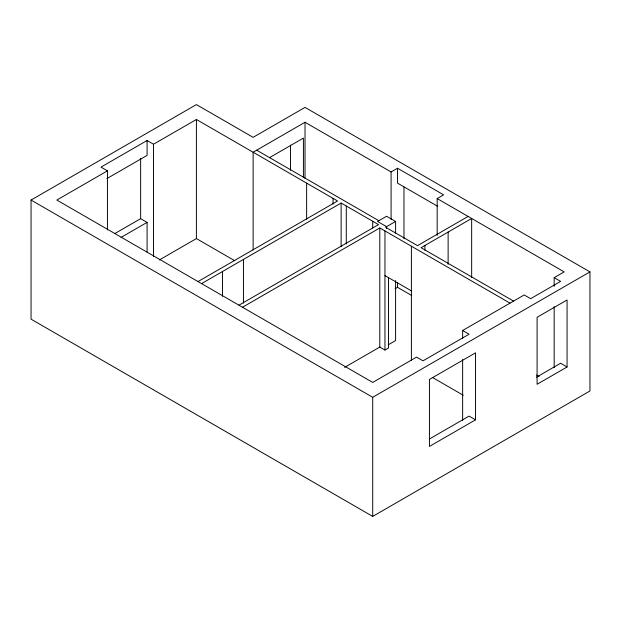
<?xml version="1.0" encoding="UTF-8"?>
<svg xmlns="http://www.w3.org/2000/svg" width="621" height="621" viewBox="0 0 621 621"><rect width="100%" height="100%" fill="white"/><g stroke="black" fill="none" stroke-linecap="round" stroke-linejoin="round"><path stroke-width="0.93" d="M31.05 200.055L196.399 104.592L253.127 137.342L305.02 107.386L589.95 271.889L589.95 390.982L372.709 516.408L31.05 319.155L31.05 200.055L372.709 397.308L589.95 271.889M198.014 281.561L337.576 200.987L196.399 119.48L153.534 144.227L147.084 140.509L100.99 167.119L107.441 170.837L107.441 229.902M107.441 170.837L56.837 200.055L372.709 382.42L416.544 357.114L422.986 360.84L469.08 334.222L462.637 330.504L462.637 338.251M106.859 178.615L147.084 155.397L147.084 140.509M437.168 235.359L437.168 198.565L443.619 194.847L397.525 168.237L391.083 171.955L305.02 122.267L253.127 152.23L253.127 250.03M114.66 233.667L140.641 218.662L147.084 222.388L147.084 251.971M121.103 237.385L147.084 222.388M269.568 157.625L303.413 138.087L303.413 177.653M159.302 259.997L196.399 238.58L234.777 260.735M201.553 283.611L341.123 203.036L378.507 224.616L238.945 305.198M242.493 307.24L379.796 227.969L510.012 303.149M395.593 233.077L395.593 221.456L385.602 227.224L417.506 245.644L468.11 216.434M395.111 288.726L397.525 287.329L411.77 295.557M344.632 367.368L379.796 347.069L384.958 350.042L388.498 348.001L388.498 277.432M388.21 344.818L395.593 340.556L395.593 280.521M462.637 330.504L524.194 294.959L530.644 298.685L560.616 281.375L554.173 277.657L554.173 286.366M554.173 277.657L564.163 271.889L437.168 198.565M429.693 438.845L469.08 416.109L475.531 419.827L475.531 352.837L429.437 379.447L429.437 446.437L475.531 419.827M536.474 377.195L560.616 363.254L567.066 366.98L567.066 299.982L537.087 317.292L537.087 384.283L567.066 366.98M437.751 206.343L397.525 183.125L397.525 168.237M395.593 221.456L386.565 216.248L377.545 221.456L386.565 226.665L386.565 228.606M256.675 150.181L378.833 220.711M513.559 301.1L421.054 247.694L471.657 218.476L471.657 277.54M384.958 275.608L411.389 290.869M536.591 375.068L539.098 376.512M432.278 377.366L463.212 395.22M554.173 306.704L554.173 367.702M462.637 359.551L462.637 420.557M448.129 232.06L448.129 264.375M424.919 245.458L424.919 250.209M411.389 246.203L411.389 360.467M403.976 187.053L403.976 238.736M397.525 282.563L397.525 287.329M391.083 171.955L391.083 219.399M384.958 230.95L384.958 350.042M379.796 227.969L379.796 347.069M372.709 221.27L372.709 227.923M372.709 397.308L372.709 516.408M346.277 206.009L346.277 244.022M341.123 203.036L341.123 246.607M333.066 198.378L333.066 204.084M306.634 183.125L306.634 219.229M305.02 122.267L305.02 178.429M290.519 145.12L290.519 170.208M243.455 259.415L243.455 303.126M222.504 271.517L222.504 296.217M196.399 119.48L196.399 238.58M153.534 144.227L153.534 256.551M140.641 158.371L140.641 218.662"/></g></svg>
